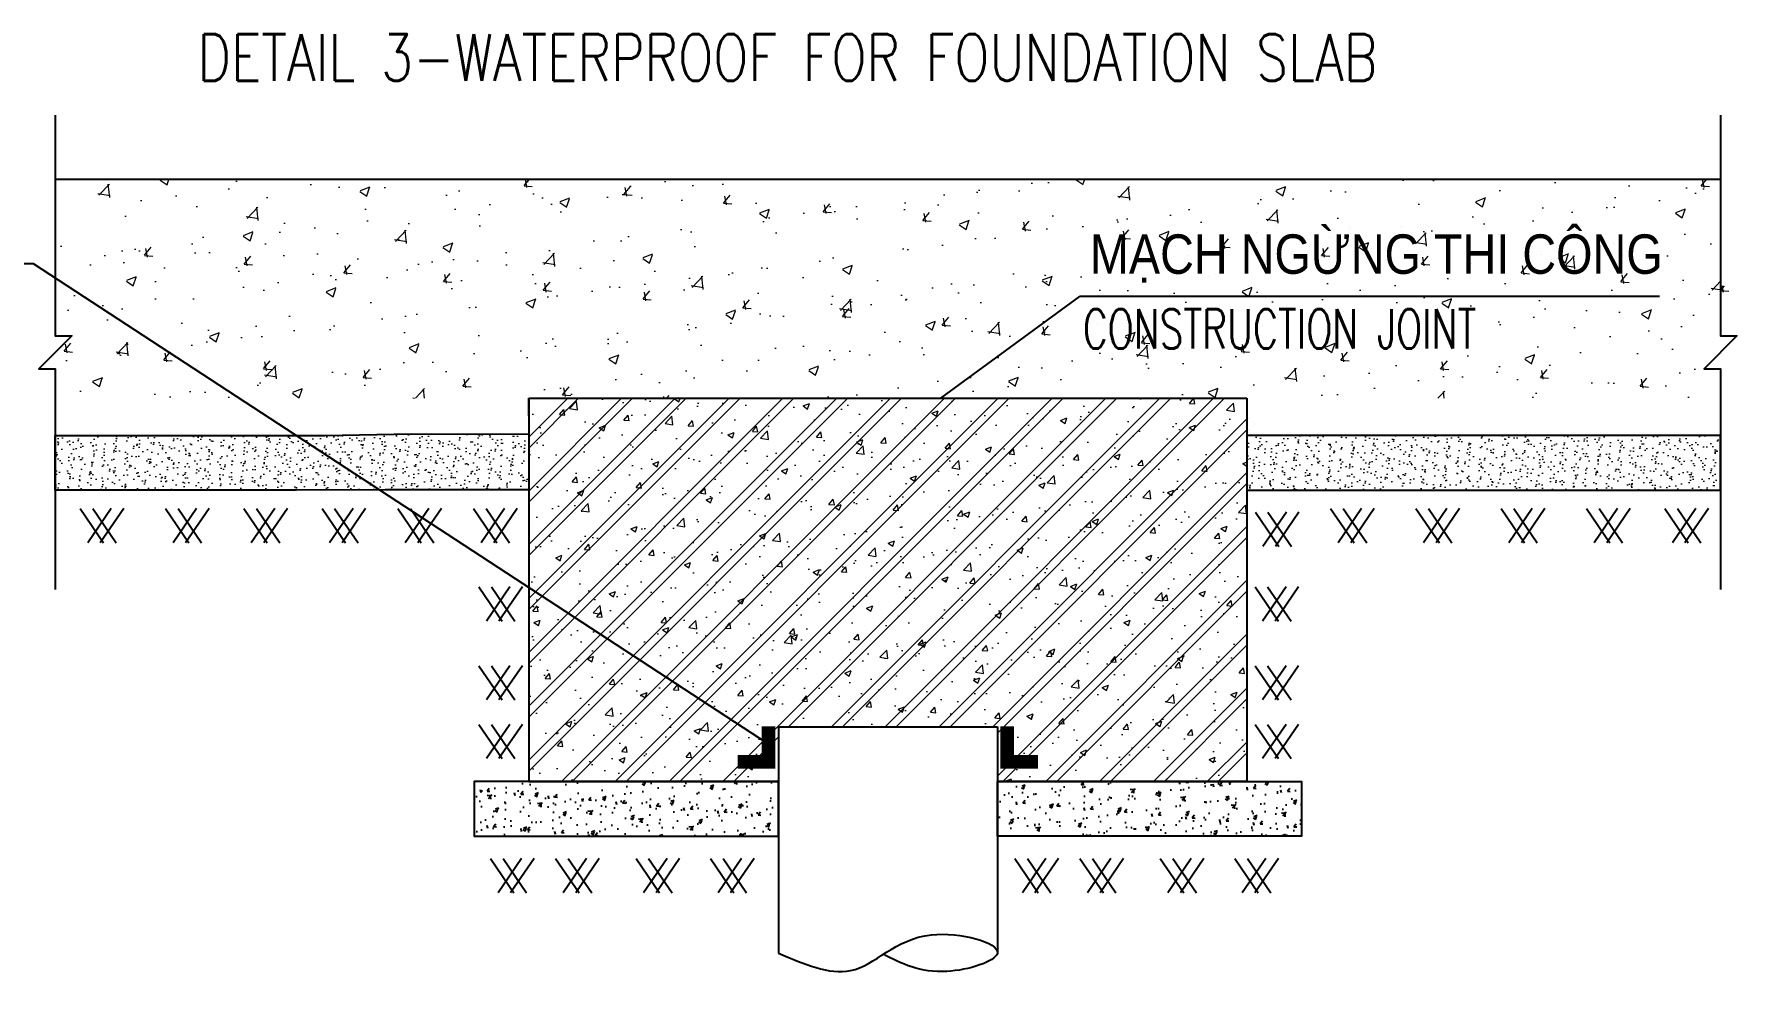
# Model space of a CAD drawing. Header units: millimetres. Extents: x 408913 to 1237273, y -191467 to -86666.
# Drawn here: x 857981 to 867489, y -185479 to -180228 of the extents above; entities that cross this region are included whole.
import ezdxf

# ---------------------------------------------------------------- set-up
doc = ezdxf.new("R2010")
doc.units = ezdxf.units.MM
doc.header["$LTSCALE"] = 35
doc.linetypes.add('HIDDEN2', pattern=[0.1875, 0.125, -0.0625])
for name, color, linetype in [('8', 8, 'Continuous'), ('bh', 7, 'Continuous'), ('ccu11-Dim', 8, 'Continuous'), ('ccu11-Hatch', 251, 'Continuous'), ('ccu11-Manh', 8, 'Continuous'), ('Layer2', 167, 'HIDDEN2'), ('TEXT', 4, 'Continuous')]:
    doc.layers.add(name, color=color, linetype=linetype)
for name, color, linetype, lineweight in [('Hatch 2', 251, 'Continuous', 9), ('NDC_S_ENG TEXT', 2, 'Continuous', 9), ('NDC_S_HATCH MATERIAL', 8, 'Continuous', 13), ('NDC_S_VN TEXT', 7, 'Continuous', 9)]:
    doc.layers.add(name, color=color, linetype=linetype, lineweight=lineweight)
doc.styles.add('NDC_ARIAL', font='arial.ttf', dxfattribs={"width": 0.85})
doc.styles.add('NDC_ROMANS', font='romans.shx', dxfattribs={"width": 0.8})
doc.styles.add('texdim', font='vntimeh.shx', dxfattribs={"width": 0.75})
doc.dimstyles.new('40', dxfattribs={"dimscale": 40, "dimtxt": 1, "dimasz": 1, "dimexe": 0, "dimexo": 0, "dimgap": 0.3, "dimtad": 1, "dimdec": 0, "dimzin": 0, "dimdsep": 46, "dimtxsty": 'texdim', "dimblk": 'tick', "dimcen": 1, "dimclrd": 8, "dimclre": 8, "dimclrt": 3, "dimadec": 0, "dimazin": 0, "dimtfac": 1, "dimtdec": 0, "dimtix": 1, "dimtofl": 0, "dimtmove": 2, "dimatfit": 0, "dimldrblk": 'DOTSMALL', "dimfxl": 1, "dimtolj": 1, "dimtzin": 0, "dimlwe": -1, "dimarcsym": 0})
pattern_1 = [(50, (-16735802.4, -753006.77), (189.247286, -16.5569842), [19.7884971, -217.6734683]), (355, (-16735802.4, -753006.77), (-36.6096768, 198.4634033), [15.8307977, -174.1393815]), (100.4514447, (-16735786.62, -753008.15), (152.6376087, 181.906411), [16.8176348, -184.9941361]), (46.1842, (-16735802.4, -752954), (281.5877596, -43.6721515), [29.6827457, -326.5102025]), (96.6355576, (-16735778.93, -752957.64), (246.607403, 257.0179084), [25.2264625, -277.491455]), (351.1841512, (-16735802.4, -752954), (246.607403, 257.0179084), [23.7461623, -261.2078835]), (21, (-16735776.01, -752967.2), (157.4919131, -106.2296367), [19.7884971, -217.6734683]), (326, (-16735776.01, -752967.2), (64.1978614, 191.3282434), [15.8307977, -174.1387747]), (71.451445, (-16735762.89, -752976.05), (221.6897742, 85.0986077), [16.8176348, -184.9938172]), (37.5, (-16735802.395, -753006.77), (3.20833683, 87.83292092), [0, -172.02800165, 0, -176.77724096, 0, -174.79839125]), (7.5, (-16735802.395, -753006.77), (69.41001046, 104.06420034), [0, -100.789412, 0, -168.0703022, 0, -66.62127365]), (327.5, (-16735861.23, -753006.77), (140.8469345, -5.95082593), [0, -65.9616571, 0, -205.8003701, 0, -273.0812603]), (317.5, (-16735887.62, -753006.77), (153.8715947, 26.4121808), [0, -85.7501542, 0, -136.6725535, 0, -193.9272718])]
pattern_2 = [(337.5, (495376.196, -180640.64), (63.531744, 39.502726), [0, -58.984444, 0, -65.969444, 0, -63.059028]), (307.5, (495376.2, -180640.64), (129.18131, -4.7187), [0, -31.820556, 0, -53.163611, 0, -20.372917]), (267.5, (495352.33, -180599.3), (60.613181, -104.54597), [0, -19.402778, 0, -69.85, 0, -91.193056]), (257.5, (495352.33, -180599.3), (87.822882, -83.9964), [0, -9.701389, 0, -45.790556, 0, -52.3875])]

# ---------------------------------------------------------------- blocks, each defined once
blk = doc.blocks.new('coc')
at = {"layer": 'ccu11-Hatch', "color": 2}
blk.add_spline([(-1437, 16), (-451, -224), (659, 267), (1563, 16), (870, -235), (0, 0)], degree=3, dxfattribs=at)
at = {"layer": 'ccu11-Manh', "color": 2, "ltscale": 15}
for p, q in [((-1437, 3117), (-1437, 16)), ((1563, 3117), (1563, 16))]:
    blk.add_line(p, q, dxfattribs=at)
blk = doc.blocks.new('tick')
at = {"layer": 'Layer2'}
for p, q in [((-1, 0), (0.8, 0)), ((-0.5, -0.5), (0.5, 0.5))]:
    blk.add_line(p, q, dxfattribs=at)
blk = doc.blocks.new('dat lap')
at = {"layer": 'ccu11-Dim', "color": 0, "ltscale": 0.3}
for p, q in [((-56.9, 35), (4.3, -54.1)), ((24, 35), (-37.2, -54.1)), ((-24, 35), (37.2, -54.1)), ((56.9, 35), (-4.3, -54.1))]:
    blk.add_line(p, q, dxfattribs=at)

msp = doc.modelspace()

# ---------------------------------------------------------------- hatches: boundary and pattern name
at = {"layer": '8', "lineweight": 5}
h = msp.add_hatch(dxfattribs=at)
h.set_pattern_fill('AR-SAND', color=256, scale=1.527778, angle=300, style=0)
h.set_pattern_definition(pattern_2)
h.paths.add_polyline_path([(859603.8, -182467.8), (860094.7, -182459.7), (860743.8, -182461.5), (860743.8, -182771.8), (859943.4, -182771.8), (859444.4, -182773.3), (858099.5, -182773.3), (858099.5, -182467.8)])
h = msp.add_hatch(dxfattribs=at)
h.set_pattern_fill('AR-SAND', color=256, scale=1.527778, angle=300, style=0)
h.set_pattern_definition(pattern_2)
h.paths.add_polyline_path([(865892.6, -182467.8), (865393.5, -182467.8), (864752.6, -182467.8), (864752.6, -182773.3), (865599.9, -182773.3), (866052, -182773.3), (867396.9, -182773.3), (867396.9, -182467.8)])
at = {"layer": 'bh'}
h = msp.add_hatch(dxfattribs=at)
h.set_pattern_fill('AR-CONC', color=8, scale=1.038766, style=0)
h.set_pattern_definition(pattern_1)
h.paths.add_polyline_path([(860438.2, -184399.3), (860438.2, -184704.8), (862137.1, -184704.8), (862137.1, -184399.3)])
h = msp.add_hatch(dxfattribs=at)
h.set_pattern_fill('AR-CONC', color=8, scale=1.038766, style=0)
h.set_pattern_definition(pattern_1)
h.paths.add_polyline_path([(865058.2, -184399.3), (865058.2, -184704.8), (863359.3, -184704.8), (863359.3, -184399.3)])
at = {"layer": 'Hatch 2'}
h = msp.add_hatch(dxfattribs=at)
h.set_pattern_fill('AR-CONC', color=8, scale=3.055556)
h.set_pattern_definition([(50, (-9686834.33, -257675.93), (556.675377, -48.702761), [58.208333, -640.291667]), (355, (-9686834.33, -257675.9), (-107.688232, 583.784805), [46.566667, -512.235118]), (100.4514447, (-9686787.94, -257680), (448.987144, 535.08202), [49.46947, -544.164636]), (46.1842, (-9686834.3, -257520.7), (828.29707, -128.46267), [87.3125, -960.4375]), (96.635558, (-9686765.3, -257531.4), (725.40152, 756.02427), [74.20424, -816.24769]), (351.184151, (-9686834.3, -257520.7), (725.40152, 756.02427), [69.8499, -768.34918]), (21, (-9686756.7, -257559.5), (463.266196, -312.476994), [58.208333, -640.291667]), (326, (-9686756.7, -257559.5), (188.83953, 562.796563), [46.566667, -512.233333]), (71.451445, (-9686718.1, -257585.55), (652.105726, 250.319572), [49.46947, -544.163698]), (37.5, (-9686834.33, -257675.93), (9.437399, 258.3626188), [0, -506.024444, 0, -519.994444, 0, -514.173611]), (7.5, (-9686834.33, -257675.93), (204.171191, 306.107312), [0, -296.4744444, 0, -494.382778, 0, -195.9680556]), (327.5, (-9687007.4, -257675.93), (414.3045963, -17.5044955), [0, -194.027778, 0, -605.366667, 0, -803.275]), (317.5, (-9687085, -257675.93), (452.616943, 77.692056), [0, -252.236111, 0, -402.025556, 0, -570.441667])])
h.paths.add_polyline_path([(858099.5, -182260.4), (867396.9, -182260.4), (867396.9, -181815.7), (867305.2, -181815.7), (867488.6, -181632.4), (867396.9, -181632.4), (867396.9, -181038.2), (858099.5, -181038.2), (858099.5, -181632.4), (858191.2, -181632.4), (858007.8, -181815.7), (858099.5, -181815.7)])
at = {"layer": 'NDC_S_HATCH MATERIAL', "ltscale": 30}
h = msp.add_hatch(dxfattribs=at)
h.set_pattern_fill('BT-01', color=256, scale=50, pattern_type=2)
h.set_pattern_definition([(50, (635261.73, -219593.8), (358.6301, -31.37607), [37.5, -412.5]), (355, (635261.73, -219593.8), (-69.37567, 376.09607), [30, -330]), (100.4514, (635291.6, -219596.4), (289.2547, 344.71977), [31.8701, -350.57106]), (46.1842, (635261.73, -219493.8), (533.6205, -82.7595), [56.25, -618.75]), (96.6356, (635306.2, -219500.7), (467.3314, 487.0589), [47.8051, -525.8565]), (351.1842, (635261.7, -219493.8), (467.331, 487.0593), [45, -495]), (21, (635311.73, -219518.8), (298.45353, -201.30945), [37.5, -412.5]), (326, (635311.73, -219518.8), (121.65767, 362.575), [30, -330]), (71.4514, (635336.6, -219535.58), (420.1113, 161.26525), [31.8701, -350.57106]), (37.5, (635261.73, -219593.8), (6.07993, 166.44693), [0, -326, 0, -335, 0, -331.25]), (7.5, (635261.73, -219593.8), (131.53477, 197.20586), [0, -191, 0, -318.5, 0, -126.25]), (327.5, (635150.23, -219593.8), (266.91122, -11.277436), [0, -125, 0, -390, 0, -517.5]), (317.5, (635100.23, -219593.8), (291.59308, 50.0525), [0, -162.5, 0, -259, 0, -367.5]), (45, (635261.73, -219593.8), (-150.2602, 150.2602), []), (45, (635261.73, -219532.55), (-150.2602, 150.2602), [])])
h.paths.add_polyline_path([(860743.8, -184399.3), (862137.1, -184399.3), (862137.1, -184093.7), (863359.3, -184093.7), (863359.3, -184399.3), (864746.4, -184399.3), (864758.8, -182260.4), (860744.5, -182260.4)])

# ---------------------------------------------------------------- linework, layer by layer
at = {"color": 2}
msp.add_line((862137.1, -184093.7), (863359.3, -184093.7), dxfattribs=at)
at = {"color": 8}
for points in [[(858099.5, -180681.2), (858099.5, -181912.4), (858191.2, -181912.4), (858007.8, -182095.8), (858099.5, -182095.8), (858099.5, -183327)], [(867396.9, -180681.2), (867396.9, -181912.4), (867488.6, -181912.4), (867305.2, -182095.8), (867396.9, -182095.8), (867396.9, -183327)]]:
    msp.add_lwpolyline(points, dxfattribs=at)
at = {"color": 3, "ltscale": 0.3}
for points in [[(858099.5, -181038.2), (867396.9, -181038.2)], [(860743.8, -182260.4), (860743.8, -184399.3), (862137.1, -184399.3)]]:
    msp.add_lwpolyline(points, dxfattribs=at)
at = {"color": 2, "ltscale": 0.3}
for points in [[(860743.8, -184399.3), (860438.2, -184399.3), (860438.2, -184704.8), (862137.1, -184704.8)], [(864752.6, -184399.3), (865058.2, -184399.3), (865058.2, -184704.8), (863359.3, -184704.8)]]:
    msp.add_lwpolyline(points, dxfattribs=at)
at = {"layer": 'ccu11-Dim', "color": 0, "ltscale": 0.3}
for p, q in [((860743.8, -182260.4), (860743.8, -184399.3)), ((860743.8, -182358), (860743.8, -182260.4)), ((860743.8, -184399.3), (862137.1, -184399.3))]:
    msp.add_line(p, q, dxfattribs=at)
for points in [[(860743.8, -182260.4), (864752.6, -182260.4)], [(864752.6, -182260.4), (864752.6, -184399.3), (863359.3, -184399.3)]]:
    msp.add_lwpolyline(points, dxfattribs=at)
at = {"layer": 'ccu11-Dim', "color": 5, "ltscale": 0.002, "const_width": 76.4}
for points in [[(862081.9, -184092.1), (862081.9, -184290.2), (861909.5, -184290.2)], [(863414.5, -184092.1), (863414.5, -184290.2), (863586.9, -184290.2)]]:
    msp.add_lwpolyline(points, dxfattribs=at)
at = {"layer": 'ccu11-Dim', "color": 0}
for points in [[(860438.2, -184399.3), (860438.2, -184704.8), (862137.1, -184704.8), (862137.1, -184399.3)], [(865058.2, -184399.3), (865058.2, -184704.8), (863359.3, -184704.8), (863359.3, -184399.3)]]:
    msp.add_lwpolyline(points, close=True, dxfattribs=at)
at = {"layer": 'TEXT', "color": 0}
for points in [[(859603.8, -182467.8), (860088, -182459.9), (860743.8, -182461.5), (860743.8, -182771.8), (859941.1, -182771.8), (859444.4, -182773.3), (858099.5, -182773.3), (858099.5, -182467.8), (859603.8, -182467.8)], [(865892.6, -182467.8), (865393.5, -182467.8), (864752.6, -182467.8), (864752.6, -182773.3), (865534.8, -182773.3), (866052, -182773.3), (867396.9, -182773.3), (867396.9, -182467.8), (865892.6, -182467.8)]]:
    msp.add_lwpolyline(points, close=True, dxfattribs=at)

# ---------------------------------------------------------------- block references
at = {"layer": 'ccu11-Dim', "color": 0, "xscale": 2.138888888888888, "yscale": 2.138888888888888, "zscale": 2.138888888888888}
for p in [(858360, -182951.5), (858836.2, -182951.5), (859273.3, -182951.5), (859710.4, -182951.5), (860133.3, -182951.5), (860556.3, -182951.5), (864921.6, -182972), (865341.7, -182951.5), (865817.9, -182951.5), (866294.1, -182951.5), (866770.4, -182951.5), (867207.4, -182951.5), (860585.7, -183388.3), (864919.7, -183388.3), (860585.7, -183827.7), (864919.7, -183827.7), (860585.7, -184156), (864919.7, -184156), (860651.1, -184904.2), (861014.8, -184904.2), (861463.5, -184904.2), (861879.2, -184904.2), (863578.3, -184904.2), (863942, -184904.2), (864390.7, -184904.2), (864806.4, -184904.2)]:
    msp.add_blockref('dat lap', p, dxfattribs=at)
at = {"layer": 'ccu11-Dim', "color": 0, "xscale": 0.4074020087041443, "yscale": 0.4074020087041443, "zscale": 0.4074020087041443, "rotation": 0.001652791336054}
msp.add_blockref('coc', (862722.5, -185363.5), dxfattribs=at)

# ---------------------------------------------------------------- texts
at = {"layer": 'NDC_S_ENG TEXT', "style": 'NDC_ROMANS'}
for s, height, width, p in [('DETAIL 3-WATERPROOF FOR FOUNDATION SLAB', 260, 0.8, (858893.6, -180488.4)), ('CONSTRUCTION JOINT', 220, 0.7, (863836.5, -181983.6))]:
    msp.add_text(s, height=height, dxfattribs=dict(at, width=width)).set_placement(p)
at = {"layer": 'NDC_S_VN TEXT', "insert": (865475, -181480.5), "char_height": 220, "attachment_point": 5, "style": 'NDC_ARIAL'}
msp.add_mtext('\\A1;MẠCH NGỪNG THI CÔNG', dxfattribs=at)

# ---------------------------------------------------------------- leaders
at = {"layer": '8', "color": 8}
for points in [[(862081.9, -184191.1), (857976.9, -181511.2), (854467.3, -181511.2)], [(863043.5, -182260.4), (863822.3, -181690), (867056.9, -181690)]]:
    msp.add_leader(points, dimstyle='40', override={"dimasz": 1}, dxfattribs=at)

doc.saveas('drawing.dxf')
